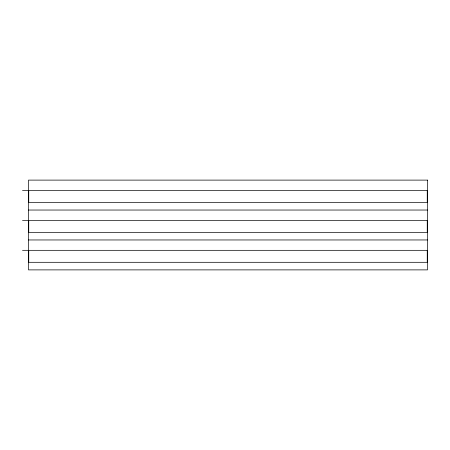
<?xml version="1.0" encoding="UTF-8"?>
<svg xmlns="http://www.w3.org/2000/svg" width="450" height="450" viewBox="0 0 450 450"><rect width="100%" height="100%" fill="white"/><g stroke="black" fill="none" stroke-linecap="round" stroke-linejoin="round"><path stroke-width="0.67" d="M22.5 190.468L28.496 190.468M28.496 210.037L427.5 210.037M22.5 220.393L28.496 220.393M28.496 239.963L427.5 239.963M22.5 250.318L28.496 250.318M427.5 180.112L28.496 180.112L28.496 269.887L427.5 269.887L427.5 180.112M427.247 190.468L28.749 190.468L28.749 202.455L427.247 202.455L427.247 190.468M427.247 220.399L28.749 220.399L28.749 232.38L427.247 232.38L427.247 220.399M427.247 250.324L28.749 250.324L28.749 262.305L427.247 262.305L427.247 250.324"/></g></svg>
